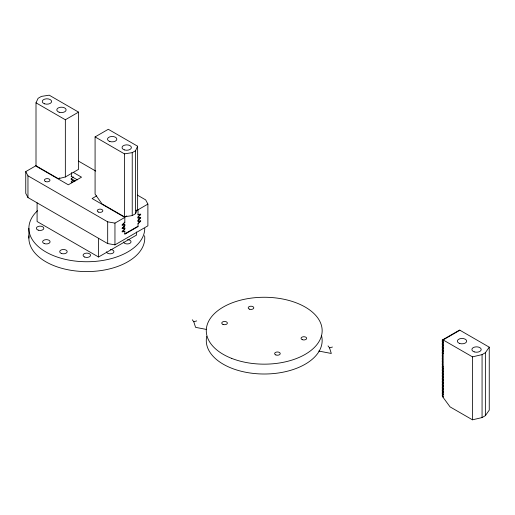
<?xml version="1.0" encoding="UTF-8"?>
<svg xmlns="http://www.w3.org/2000/svg" width="515" height="515" viewBox="0 0 515 515"><rect width="100%" height="100%" fill="white"/><g stroke="black" fill="none" stroke-linecap="round" stroke-linejoin="round"><path stroke-width="0.77" d="M36.005 165.766L36.005 102.82L38.104 98.307L41.406 96.395L49.221 95.185L78.557 112.122L78.557 169.351L65.347 176.98L58.407 178.699L35.612 165.534M95.082 136.919L124.418 153.856L124.418 216.809L132.233 215.598L135.535 213.693L135.535 150.74L137.634 146.228L108.292 129.291L95.082 136.919L95.082 194.149L102.015 203.876L124.817 217.04L126.799 215.894M135.535 213.693L137.634 209.18L137.634 146.228M442.797 339.739L472.467 356.863L482.066 354.623L485.368 352.717L489.25 347.174L459.586 330.044L442.14 340.119L442.797 341.265M443.479 394.278L442.14 395.056L442.797 396.962L450.065 406.882L472.467 419.815L482.066 417.575L485.368 415.663L489.25 410.12L489.25 347.174M73.252 176.845L71.624 178.48L71.624 179.503M72.712 180.714L71.624 181.808L71.624 182.825M124.817 222.145L122.094 224.868L124.817 224.45L124.817 225.853L122.094 228.576L124.817 228.158M124.817 228.802L122.094 231.518L124.817 231.1L124.817 234.216L138.033 226.587L138.033 223.471L140.75 220.748L138.033 221.167M138.033 217.201L140.75 214.478L138.033 214.897L138.033 209.405L136.05 210.551M138.033 220.529L140.75 217.806L138.033 218.225L138.033 216.821L140.75 214.098L138.033 214.517M138.033 223.858L140.75 221.135L138.033 221.553L138.033 220.143L140.75 217.42L138.033 217.839M36.005 102.82L65.347 119.757L78.557 112.122M137.363 195.095L145.681 199.897L147.889 204.095L147.889 225.84L114.954 244.857L107.687 243.582L27.958 197.554L25.75 193.357L25.75 171.611L35.612 165.914L68.315 184.801L81.531 177.173L73.182 172.351M58.407 178.699L59.798 177.894M124.418 153.856L132.233 152.652L135.535 150.74M96.73 195.867L92.108 198.532L124.817 217.42L114.954 223.111L107.687 221.836L27.958 175.808L25.75 171.611M138.033 209.792L147.889 204.095M124.817 233.836L138.033 226.207M37.093 202.826L37.093 221.521L98.545 256.998L136.546 235.065L136.546 231.95M459.914 330.237L443.132 339.926L443.132 397.155M443.479 340.872L442.14 341.645L442.797 342.79M443.479 342.398L442.14 343.17L442.797 344.316M443.479 343.923L442.14 344.696L442.797 345.842M443.479 345.449L442.14 346.222L442.797 347.368M443.479 346.975L442.14 347.747L442.797 348.893M443.479 348.501L442.14 349.273L442.797 350.419M443.479 350.026L442.14 350.799L442.797 351.945M443.479 351.552L442.14 352.324L442.797 353.47M443.479 353.078L442.14 353.85L442.797 354.996L442.14 355.376L442.797 356.522L442.14 356.901L442.797 358.047L442.14 358.427L442.797 359.573L442.14 359.959L442.797 361.099L442.14 361.485L442.797 362.624L442.14 363.011L442.797 364.15L442.14 364.536L442.797 365.676L442.14 366.062L442.797 367.208M443.479 366.809L442.14 367.588L442.797 368.734M443.479 368.334L442.14 369.113L442.797 370.259M443.479 369.86L442.14 370.639L442.797 371.785M443.479 371.392L442.14 372.165L442.797 373.311M443.479 372.918L442.14 373.69L442.797 374.836M443.479 374.444L442.14 375.216L442.797 376.362M443.479 375.969L442.14 376.742L442.797 377.888M443.479 377.495L442.14 378.268L442.797 379.413M443.479 379.021L442.14 379.793L442.797 380.939M443.486 380.546L442.14 381.319L442.797 382.465M443.479 382.072L442.14 382.845L442.797 383.99M443.479 383.598L442.14 384.37L442.797 385.516M443.479 385.123L442.14 385.896L442.797 387.042M443.479 386.649L442.14 387.422L442.797 388.568M443.479 388.175L442.14 388.947L442.797 390.093M443.479 389.701L442.14 390.479L442.797 391.619M443.479 391.226L442.14 392.005L442.797 393.145M443.479 392.752L442.14 393.531L442.797 394.67M192.288 319.783L193.775 321.733L196.704 320.916M328.029 345.906L329.516 347.857L332.445 347.033M124.817 224.83L122.094 225.248L124.817 222.525L124.817 217.04M124.817 231.486L122.094 231.905L124.817 229.181L124.817 227.778L122.094 228.197L124.817 225.473L122.744 224.276M206.547 329.458L195.571 327.347L193.775 321.733M318.766 351.05L331.312 353.47L329.516 347.857M78.435 161.073L95.764 171.083M71.096 176.252L77.359 179.864M71.096 178.557L75.267 180.965M71.096 179.581L74.572 181.589M442.797 396.196L443.132 396.389M71.096 181.885L72.486 182.683M485.368 352.717L485.368 415.663M482.066 354.623L482.066 417.575M472.467 356.863L472.467 419.815M132.233 152.652L132.233 215.598M114.954 223.111L114.954 244.857M107.687 221.836L107.687 243.582M98.545 238.303L98.545 256.998M71.624 172.525L71.624 176.175M65.347 119.757L65.347 176.98M28.879 228.293L28.879 238.136M27.958 175.808L27.958 197.554M321.566 335.793A57.938 33.449 0 0 1 264.736 374.006A57.938 33.449 0 0 1 206.734 336.385M144.76 228.293A57.938 33.449 0 0 1 70.993 260.468A57.938 33.449 0 0 1 37.531 210.712M144.612 235.748A57.938 33.449 0 0 1 86.823 271.585A57.938 33.449 0 0 1 29.027 235.748M127.553 239.63A3.74 2.157 0 0 1 131.022 241.831A3.74 2.157 0 0 1 127.372 243.936A3.74 2.157 0 0 1 123.555 241.934M110.448 249.505A3.74 2.157 0 0 1 113.918 251.706A3.74 2.157 0 0 1 110.268 253.811A3.74 2.157 0 0 1 106.451 251.809M124.379 149.891A4.674 2.697 0 0 0 131.389 147.554A4.674 2.697 0 0 0 124.379 145.217A4.674 2.697 0 0 0 124.379 149.891M109.843 141.503A4.674 2.697 0 0 0 116.847 139.166A4.674 2.697 0 0 0 109.843 136.829A4.674 2.697 0 0 0 109.843 141.503M44.586 103.824A4.674 2.697 0 0 0 51.597 101.487A4.674 2.697 0 0 0 44.586 99.157A4.674 2.697 0 0 0 44.586 103.824M59.128 112.219A4.674 2.697 0 0 0 66.132 109.882A4.674 2.697 0 0 0 59.128 107.545A4.674 2.697 0 0 0 59.128 112.219M231.744 358.414A57.938 33.449 0 0 0 322.01 333.096A57.938 33.449 0 0 0 238.902 300.625A57.938 33.449 0 0 0 231.744 358.414M249.434 309.161A2.8 1.616 0 0 0 253.798 307.938A2.8 1.616 0 0 0 249.775 306.367A2.8 1.616 0 0 0 249.434 309.161M302.292 339.681A2.8 1.616 0 0 0 306.663 338.458A2.8 1.616 0 0 0 302.64 336.887A2.8 1.616 0 0 0 302.292 339.681M275.86 354.944A2.8 1.616 0 0 0 280.231 353.715A2.8 1.616 0 0 0 276.207 352.144A2.8 1.616 0 0 0 275.86 354.944M223.001 324.424A2.8 1.616 0 0 0 227.366 323.195A2.8 1.616 0 0 0 223.349 321.624A2.8 1.616 0 0 0 223.001 324.424M38.226 230.16A3.74 2.157 0 0 0 43.833 228.293A3.74 2.157 0 0 0 38.226 226.426A3.74 2.157 0 0 0 38.226 230.16M44.258 243.569A3.74 2.157 0 0 0 50.084 241.934A3.74 2.157 0 0 0 44.721 239.842A3.74 2.157 0 0 0 44.258 243.569M84.724 257.056A3.74 2.157 0 0 0 90.55 255.421A3.74 2.157 0 0 0 85.187 253.329A3.74 2.157 0 0 0 84.724 257.056M61.362 253.444A3.74 2.157 0 0 0 67.188 251.809A3.74 2.157 0 0 0 61.826 249.711A3.74 2.157 0 0 0 61.362 253.444M45.603 181.563A2.8 1.616 0 0 0 49.968 180.34A2.8 1.616 0 0 0 45.951 178.769A2.8 1.616 0 0 0 45.603 181.563M98.462 212.083A2.8 1.616 0 0 0 102.833 210.86A2.8 1.616 0 0 0 98.809 209.29A2.8 1.616 0 0 0 98.462 212.083M474.212 351.867A4.674 2.697 0 0 0 481.222 349.531A4.674 2.697 0 0 0 474.212 347.194A4.674 2.697 0 0 0 474.212 351.867M459.528 343.421A4.674 2.697 0 0 0 466.68 341.239A4.674 2.697 0 0 0 459.831 338.754A4.674 2.697 0 0 0 459.528 343.421"/></g></svg>
